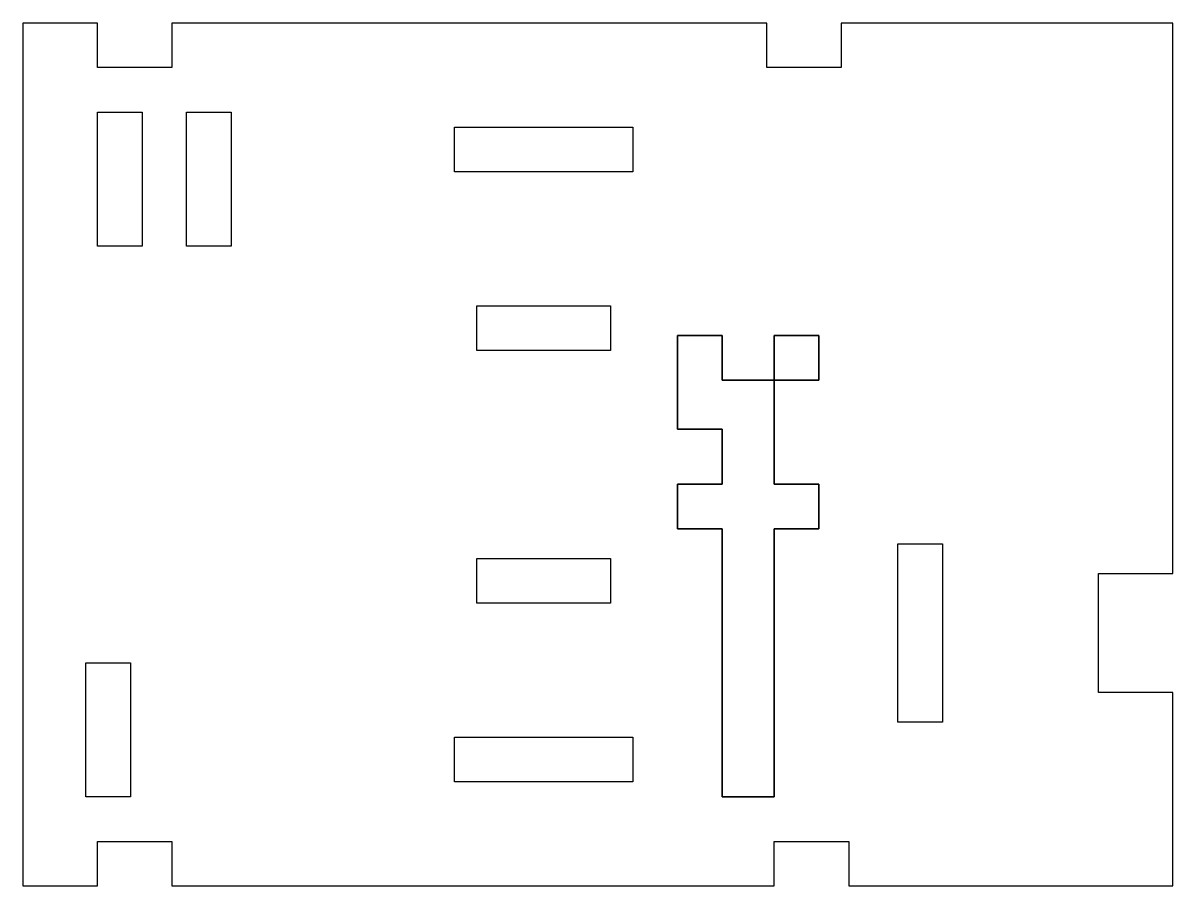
# Model space of a CAD drawing. Header units: millimetres. Extents: x -60 to 17.3, y -96.7 to -38.7.
import ezdxf

# ---------------------------------------------------------------- set-up
doc = ezdxf.new("R2010")
doc.units = ezdxf.units.MM

msp = doc.modelspace()

# ---------------------------------------------------------------- linework, layer by layer
for points in [[(-50.014, -38.683), (-50.014, -41.683), (-55.014, -41.683), (-55.014, -38.683), (-60.014, -38.683), (-60.014, -96.683), (-55.014, -96.683), (-55.014, -93.683), (-50.014, -93.683), (-50.014, -96.683), (-9.514, -96.683), (-9.514, -93.683), (-4.514, -93.683), (-4.514, -96.683), (17.286, -96.683), (17.286, -83.676), (12.286, -83.676), (12.286, -75.676), (17.286, -75.676), (17.286, -38.683), (-5.014, -38.683), (-5.014, -41.683), (-10.014, -41.683), (-10.014, -38.683)], [(-55.014, -53.683), (-55.014, -44.683), (-52.014, -44.683), (-52.014, -53.683)], [(-49.014, -53.683), (-49.014, -44.683), (-46.014, -44.683), (-46.014, -53.683)], [(-31.014, -48.683), (-31.014, -45.683), (-19.014, -45.683), (-19.014, -48.683)], [(-29.514, -60.683), (-29.514, -57.683), (-20.514, -57.683), (-20.514, -60.683)], [(-9.514, -72.683), (-6.514, -72.683), (-6.514, -69.683), (-9.514, -69.683), (-9.514, -62.683), (-13.014, -62.683), (-13.014, -59.683), (-16.014, -59.683), (-16.014, -65.983), (-13.014, -65.983), (-13.014, -69.683), (-16.014, -69.683), (-16.014, -72.683), (-13.014, -72.683), (-13.014, -90.683), (-9.514, -90.683)], [(-9.514, -69.683), (-6.514, -69.683), (-6.514, -72.683), (-9.514, -72.683), (-9.514, -90.683), (-13.014, -90.683), (-13.014, -72.683), (-16.014, -72.683), (-16.014, -69.683), (-13.014, -69.683), (-13.014, -65.983), (-16.014, -65.983), (-16.014, -59.683), (-13.014, -59.683), (-13.014, -62.683), (-9.514, -62.683)], [(-9.514, -62.683), (-6.514, -62.683), (-6.514, -59.683), (-9.514, -59.683)], [(-9.514, -59.683), (-6.514, -59.683), (-6.514, -62.683), (-9.514, -62.683)], [(-1.214, -85.676), (-1.214, -73.676), (1.786, -73.676), (1.786, -85.676)], [(-29.514, -77.683), (-29.514, -74.683), (-20.514, -74.683), (-20.514, -77.683)], [(-55.783, -90.683), (-55.783, -81.683), (-52.783, -81.683), (-52.783, -90.683)], [(-31.014, -89.683), (-31.014, -86.683), (-19.014, -86.683), (-19.014, -89.683)]]:
    msp.add_lwpolyline(points, close=True)

doc.saveas('drawing.dxf')
